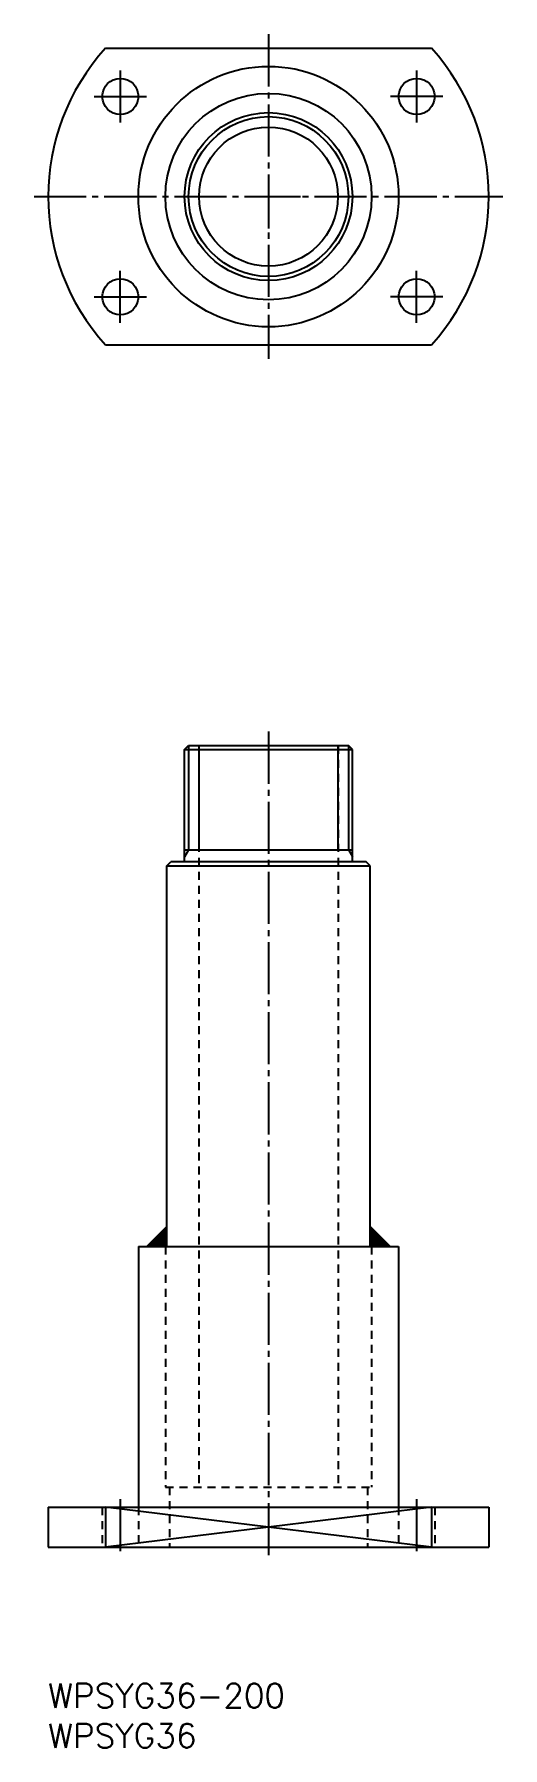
# Model space of a CAD drawing. Extents: x -305 to -188, y -3906 to -3478.
import ezdxf

# ---------------------------------------------------------------- set-up
doc = ezdxf.new("R2010")
doc.units = 0
doc.linetypes.add('CENTER', pattern=[17.5, 13, -1.5, 1.5, -1.5])
doc.linetypes.add('DASHED', pattern=[3.5, 2, -1.5])
doc.layers.get('0').update_dxf_attribs({"linetype": 'CONTINUOUS'})
doc.layers.add('CENTER', color=1, linetype='CENTER')
doc.styles.get("Standard").update_dxf_attribs({"font": 'txt.shx', "bigfont": '@extfont2.shx'})

# ---------------------------------------------------------------- blocks, each defined once
blk = doc.blocks.new('*U2')
at = {"color": 3, "linetype": 'CONTINUOUS'}
for p, q in [((-272.08, -3775.64), (-277.08, -3780.64)), ((-272.08, -3780.64), (-272.08, -3775.64)), ((-221.28, -3775.64), (-221.28, -3780.64)), ((-216.28, -3780.64), (-221.28, -3775.64)), ((-277.08, -3780.64), (-272.08, -3780.64)), ((-221.28, -3780.64), (-216.28, -3780.64))]:
    blk.add_line(p, q, dxfattribs=at)
for points in [[(-272.08, -3775.64), (-277.08, -3780.64), (-272.08, -3780.64)], [(-221.28, -3775.64), (-221.28, -3780.64), (-216.28, -3780.64)], [(-277.08, -3780.64), (-277.08, -3780.64), (-272.08, -3780.64)], [(-221.28, -3780.64), (-221.28, -3780.64), (-216.28, -3780.64)]]:
    blk.add_solid(points, dxfattribs=at)

msp = doc.modelspace()

# ---------------------------------------------------------------- linework, layer by layer
at = {"color": 7, "linetype": 'CONTINUOUS'}
for p, q in [((-287.37, -3481.64), (-205.98, -3481.64)), ((-287.37, -3555.64), (-205.98, -3555.64)), ((-267.63, -3656.64), (-266.63, -3655.64)), ((-267.63, -3656.64), (-225.72, -3656.64)), ((-267.63, -3684.64), (-267.63, -3656.64)), ((-266.63, -3655.64), (-226.72, -3655.64)), ((-225.72, -3656.64), (-226.72, -3655.64)), ((-225.72, -3684.64), (-225.72, -3656.64)), ((-272.08, -3685.64), (-271.08, -3684.64)), ((-222.28, -3684.64), (-271.08, -3684.64)), ((-267.63, -3681.64), (-225.72, -3681.64)), ((-221.28, -3685.64), (-222.28, -3684.64)), ((-272.08, -3685.64), (-221.28, -3685.64)), ((-272.08, -3780.64), (-272.08, -3685.64)), ((-221.28, -3780.64), (-221.28, -3685.64)), ((-272.08, -3775.64), (-277.08, -3780.64)), ((-221.28, -3775.64), (-216.28, -3780.64)), ((-279.18, -3780.64), (-279.18, -3845.64)), ((-279.18, -3780.64), (-214.18, -3780.64)), ((-214.18, -3780.64), (-214.18, -3845.64)), ((-301.68, -3845.64), (-301.68, -3855.64)), ((-301.68, -3845.64), (-191.68, -3845.64)), ((-287.37, -3845.64), (-287.37, -3855.64)), ((-205.98, -3845.64), (-205.98, -3855.64)), ((-191.68, -3845.64), (-191.68, -3855.64)), ((-301.68, -3855.64), (-191.68, -3855.64))]:
    msp.add_line(p, q, dxfattribs=at)
at = {"color": 3}
for p, q in [((-266.63, -3655.64), (-266.63, -3681.64)), ((-264.03, -3681.64), (-264.03, -3655.64)), ((-229.32, -3681.64), (-229.32, -3655.64)), ((-226.72, -3655.64), (-226.72, -3681.64)), ((-266.63, -3681.64), (-267.63, -3683.37)), ((-226.72, -3681.64), (-225.72, -3683.37))]:
    msp.add_line(p, q, dxfattribs=at)
at = {"color": 3, "linetype": 'DASHED'}
for p, q in [((-264.08, -3655.64), (-264.08, -3840.64)), ((-229.28, -3655.64), (-229.28, -3840.64)), ((-272.43, -3780.64), (-272.43, -3840.64)), ((-220.93, -3780.64), (-220.93, -3840.64)), ((-272.43, -3840.64), (-220.93, -3840.64)), ((-271.43, -3840.64), (-271.43, -3855.64)), ((-221.93, -3840.64), (-221.93, -3855.64)), ((-288.18, -3845.64), (-288.18, -3855.64)), ((-279.18, -3845.64), (-279.18, -3855.64)), ((-214.18, -3845.64), (-214.18, -3855.64)), ((-205.18, -3845.64), (-205.18, -3855.64))]:
    msp.add_line(p, q, dxfattribs=at)
at = {"color": 3, "linetype": 'CONTINUOUS'}
for p, q in [((-205.98, -3845.64), (-287.37, -3855.64)), ((-205.98, -3855.64), (-287.37, -3845.64))]:
    msp.add_line(p, q, dxfattribs=at)
at = {"color": 7, "linetype": 'CONTINUOUS'}
for centre, radius in [((-246.68, -3518.64), 32.5), ((-283.68, -3493.64), 4.5), ((-246.68, -3518.64), 25.75), ((-209.68, -3493.64), 4.5), ((-246.68, -3518.64), 20.95), ((-246.68, -3518.64), 17.35), ((-283.68, -3543.64), 4.5), ((-209.68, -3543.64), 4.5)]:
    msp.add_circle(centre, radius, dxfattribs=at)
at = {"color": 3}
msp.add_circle((-246.68, -3518.64), 19.95, dxfattribs=at)
at = {"color": 7, "linetype": 'CONTINUOUS'}
for start, end in [(137.7221, 222.2779), (317.7221, 42.2779)]:
    msp.add_arc((-246.68, -3518.64), 55, start, end, dxfattribs=at)
at = {"layer": 'CENTER', "color": 1, "linetype": 'CENTER'}
for p, q in [((-246.68, -3478.14), (-246.68, -3559.14)), ((-283.68, -3487.14), (-283.68, -3500.14)), ((-209.68, -3487.14), (-209.68, -3500.14)), ((-290.18, -3493.64), (-277.18, -3493.64)), ((-203.18, -3493.64), (-216.18, -3493.64)), ((-305.18, -3518.64), (-188.18, -3518.64)), ((-242.68, -3518.64), (-238.68, -3518.64)), ((-246.68, -3522.64), (-246.68, -3526.64)), ((-283.68, -3550.14), (-283.68, -3537.14)), ((-209.68, -3550.14), (-209.68, -3537.14)), ((-290.18, -3543.64), (-277.18, -3543.64)), ((-203.18, -3543.64), (-216.18, -3543.64)), ((-246.68, -3652.14), (-246.68, -3859.14)), ((-283.68, -3843.64), (-283.68, -3857.64)), ((-209.68, -3843.64), (-209.68, -3857.64))]:
    msp.add_line(p, q, dxfattribs=at)

# ---------------------------------------------------------------- block references
at = {"color": 3, "linetype": 'CONTINUOUS'}
msp.add_blockref('*U2', (0, 0), dxfattribs=at)

# ---------------------------------------------------------------- texts
at = {"color": 7, "linetype": 'CONTINUOUS'}
for s, p in [('WPSYG36-200', (-301.68, -3895.68)), ('WPSYG36', (-301.68, -3905.68))]:
    msp.add_text(s, height=6, dxfattribs=at).set_placement(p)

doc.saveas('drawing.dxf')
